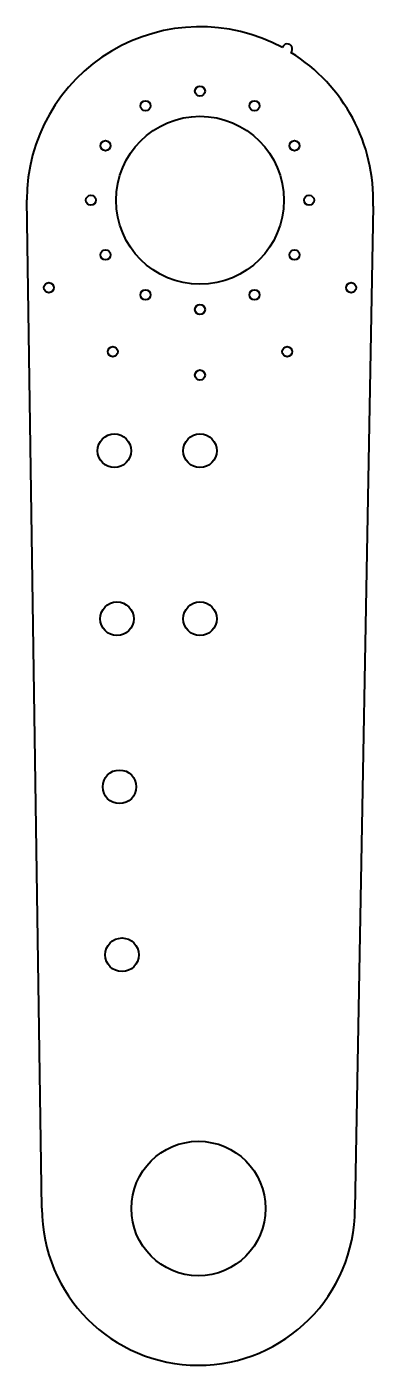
# Model space of a CAD drawing. Header units: millimetres. Extents: x -52 to 52, y -92 to 306.
import ezdxf

# ---------------------------------------------------------------- set-up
doc = ezdxf.new("R2010")
doc.units = ezdxf.units.MM
doc.layers.add('Visible', color=7, linetype='Continuous', lineweight=40)

msp = doc.modelspace()

# ---------------------------------------------------------------- linework, layer by layer
at = {"layer": 'Visible'}
for p, q in [((-47.1, -45.37), (-51.64, 254.69)), ((51.61, 252.83), (46.18, -45.48))]:
    msp.add_line(p, q, dxfattribs=at)
for centre, radius in [((0, 287.09), 1.5), ((-16.25, 282.73), 1.5), ((16.25, 282.73), 1.5), ((0, 254.59), 25), ((-28.15, 270.84), 1.5), ((28.15, 270.84), 1.5), ((-32.5, 254.59), 1.5), ((32.5, 254.59), 1.5), ((-28.15, 238.34), 1.5), ((28.15, 238.34), 1.5), ((-45.03, 228.59), 1.5), ((-16.25, 226.44), 1.5), ((16.25, 226.44), 1.5), ((45.03, 228.59), 1.5), ((0, 222.09), 1.5), ((-26, 209.55), 1.5), ((26, 209.55), 1.5), ((0, 202.59), 1.5), ((-25.51, 180.05), 5), ((0, 180.05), 5), ((-24.75, 130.06), 5), ((0, 130.06), 5), ((-23.99, 80.06), 5), ((-23.24, 30.07), 5), ((-0.46, -45.43), 20)]:
    msp.add_circle(centre, radius, dxfattribs=at)
for centre, radius, start, end in [((0, 254.59), 51.64, 61.6099, 179.883), ((26, 299.62), 1.5, 315.2742, 164.7258), ((0, 254.59), 51.64, 358.0465, 58.3901), ((-0.46, -45.43), 46.64, 179.9292, 359.9292)]:
    msp.add_arc(centre, radius, start, end, dxfattribs=at)

doc.saveas('drawing.dxf')
